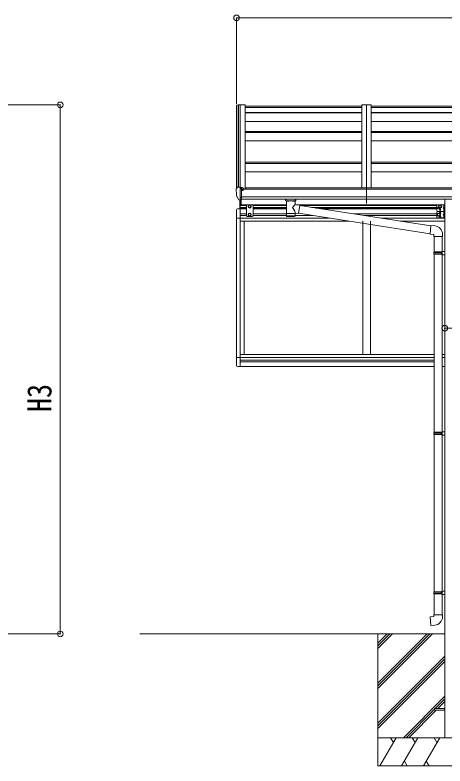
# Model space of a CAD drawing. Units: millimetres at full size, sheet at 1:30; details may follow other scales. Extents: x -8385 to 8479, y -5853 to 5787.
# Drawn here: x 31 to 2312, y -1234 to 2748 of the extents above; entities that cross this region are included whole.
import ezdxf
from ezdxf.enums import TextEntityAlignment as Align

# ---------------------------------------------------------------- set-up
doc = ezdxf.new("R2010")
doc.units = ezdxf.units.MM
doc.header["$LTSCALE"] = 30
doc.header["$PDMODE"] = 32
doc.header["$PDSIZE"] = 30
for name, color, linetype, lineweight in [('0-0_0', 7, 'Continuous', 9), ('0-1_本体', 4, 'Continuous', 9), ('0-2_部品', 7, 'Continuous', 9), ('0-8_PARTS2', 2, 'Continuous', 9), ('0-A_寸法', 6, 'Continuous', 9), ('1-1_GLASS', 4, 'Continuous', 9), ('1-2_GLASS_SEAL', 7, 'Continuous', 9)]:
    doc.layers.add(name, color=color, linetype=linetype, lineweight=lineweight)
doc.styles.add('ＭＳ ゴシック', font='')
doc.styles.get('ＭＳ ゴシック').set_extended_font_data('MS Gothic')

msp = doc.modelspace()

# ---------------------------------------------------------------- linework, layer by layer
at = {"layer": '0-0_0'}
for p, q in [((694.04, -534.06), (2311.31, -534.06)), ((1956.51, -534.06), (1956.51, -1234.06)), ((1956.51, -794.79), (2217.24, -534.06)), ((1956.51, -808.93), (2231.38, -534.06)), ((1956.51, -823.07), (2245.53, -534.06)), ((1956.51, -610.94), (2033.39, -534.06)), ((1956.51, -596.8), (2019.25, -534.06)), ((1956.51, -582.66), (2005.11, -534.06)), ((1956.51, -1006.92), (2311.31, -652.12)), ((1956.51, -1021.06), (2311.31, -666.26)), ((1956.51, -1035.2), (2311.31, -680.4)), ((2091.5, -1084.06), (2311.31, -864.25)), ((2260.16, -929.55), (2311.31, -878.39)), ((2274.3, -929.55), (2311.31, -892.54)), ((2105.65, -1084.06), (2256.51, -933.19)), ((2119.79, -1084.06), (2265.3, -938.55)), ((2756.51, -1084.06), (1956.51, -1084.06)), ((1966.8, -1234.06), (2053.4, -1084.06)), ((2038.4, -1110.04), (2023.4, -1084.06)), ((2082.27, -1234.06), (2168.87, -1084.06)), ((2153.87, -1110.04), (2138.87, -1084.06)), ((2197.74, -1234.06), (2284.34, -1084.06)), ((2269.34, -1110.04), (2254.34, -1084.06)), ((1956.51, -1234.06), (2756.51, -1234.06)), ((2097.27, -1208.08), (2112.27, -1234.06)), ((2212.74, -1208.08), (2227.74, -1234.06))]:
    msp.add_line(p, q, dxfattribs=at)
at = {"layer": '0-1_本体'}
for p, q in [((1206.52, 2269.84), (1206.51, 1828.79)), ((1207.46, 2270.73), (1215.29, 2271.14)), ((1215.51, 2271.06), (1215.51, 1835.33)), ((1215.59, 2270.94), (1216.21, 2269.32)), ((1251.51, 2271.15), (1251.51, 1825.15)), ((1871.51, 2271.15), (1871.51, 1831.86)), ((1921.51, 2271.15), (1871.51, 2271.15)), ((1921.51, 2271.15), (1921.51, 1831.86)), ((1871.31, 2265.07), (1251.31, 2265.07)), ((1251.51, 2258.15), (1871.51, 2258.15)), ((1251.51, 2231.43), (1871.51, 2231.43)), ((1921.51, 2258.15), (2541.51, 2258.15)), ((1921.51, 2231.43), (2541.51, 2231.43)), ((1251.51, 2228.85), (1871.51, 2228.85)), ((1921.51, 2228.85), (2541.51, 2228.85)), ((1251.51, 2184.12), (1871.51, 2184.12)), ((1921.51, 2184.12), (2541.51, 2184.12)), ((1251.51, 2130.38), (1871.51, 2130.38)), ((1251.51, 2124.82), (1871.51, 2124.82)), ((1921.51, 2130.38), (2541.51, 2130.38)), ((1921.51, 2124.82), (2541.51, 2124.82)), ((1251.51, 2080.82), (1871.51, 2080.82)), ((1921.51, 2080.82), (2541.51, 2080.82)), ((1251.51, 1966.73), (1871.51, 1966.73)), ((1251.51, 1959.93), (1871.51, 1959.93)), ((1921.51, 1966.73), (2541.51, 1966.73)), ((1921.51, 1959.93), (2541.51, 1959.93)), ((1251.51, 1916.38), (1871.51, 1916.38)), ((1921.51, 1916.38), (2541.51, 1916.38)), ((1256.51, 1825.15), (1256.51, 1831.86)), ((6556.51, 1831.86), (1256.51, 1831.86)), ((6580.01, 1825.15), (1233.01, 1825.15)), ((1233.01, 1783.93), (6580.01, 1783.93)), ((6580.01, 1772.08), (1233.01, 1772.15)), ((2311.31, 1771.99), (2311.31, -1084.09))]:
    msp.add_line(p, q, dxfattribs=at)
msp.add_lwpolyline([(1216.21, 1835.33), (1216.21, 2271.15), (1251.51, 2271.15)], dxfattribs=at)
msp.add_circle((1240.49, 1820.41), 3, dxfattribs=at)
for centre, radius, start, end in [((1207.51, 2269.73), 1, 93, 173.32986), ((1215.31, 2270.84), 0.301, 21.06327, 92.86679)]:
    msp.add_arc(centre, radius, start, end, dxfattribs=at)
at = {"layer": '0-2_部品'}
for p, q in [((2541.31, 2265.07), (1921.31, 2265.07)), ((1211.22, 1834.77), (1207.16, 1828.97)), ((1226.31, 1766.84), (1226.31, 1835.34)), ((1227.81, 1834.42), (1226.31, 1834.42)), ((1227.81, 1834.42), (1227.81, 1828.25)), ((1237.49, 1832.93), (1227.81, 1833.65)), ((1238.31, 1830.61), (1238.31, 1832.51)), ((1204.31, 1825.97), (1204.31, 1825.34)), ((1232.81, 1825.61), (1226.31, 1826.01)), ((1227.81, 1830.66), (1241.81, 1830.6)), ((1237.29, 1820.42), (1237.81, 1820.42)), ((1237.81, 1820.42), (1238.11, 1820.42)), ((1242.81, 1829.49), (1242.81, 1825.16)), ((1218.69, 1768.65), (1208.94, 1784.03)), ((1224.81, 1766.93), (1221.1, 1767.16)), ((1224.81, 1766.93), (1226.31, 1766.84)), ((1226.31, 1769.04), (1226.81, 1769.04)), ((1226.81, 1769.04), (1227.31, 1770.04)), ((1232.81, 1770.04), (1227.31, 1770.04)), ((1466.81, 1765.84), (1466.81, 1771.95)), ((1470.91, 1761.33), (1470.89, 1681.04)), ((1516.71, 1743.76), (1516.71, 1761.35)), ((1520.81, 1765.84), (1520.81, 1771.95)), ((1541.93, 1739.85), (1516.71, 1743.77)), ((1541.93, 1739.85), (1534.91, 1694.6)), ((2237.04, 1629.95), (1541.62, 1737.84)), ((1516.73, 1681.04), (1516.71, 1697.67)), ((1516.71, 1697.42), (1534.91, 1694.6)), ((2233.37, 1588.02), (1535.18, 1696.34)), ((2258.03, 1629.89), (2237.2, 1631.72)), ((2253.11, 1574.15), (2299.11, 1574.15)), ((2255.11, 1574.15), (2255.11, 1491.49)), ((2297.11, 1574.15), (2297.11, 1494.05)), ((2299.11, 1574.15), (2299.11, 1585.06)), ((2253.11, 1489.49), (2254.11, 1491.49)), ((2253.11, 1489.49), (2297.11, 1489.49)), ((2253.11, 1489.49), (2253.11, 1481.49)), ((2253.11, 1481.49), (2297.11, 1481.49)), ((2253.11, 1481.49), (2254.11, 1479.49)), ((2254.11, 1491.49), (2297.11, 1491.49)), ((2254.11, 1479.49), (2297.11, 1479.49)), ((2255.11, 1479.49), (2255.11, 535.3)), ((2292.64, 1489.49), (2292.21, 1491.49)), ((2295.11, 1493.99), (2311.11, 1494.46)), ((2295.11, 1491.99), (2295.11, 1493.99)), ((2295.11, 1491.99), (2297.11, 1491.99)), ((2295.11, 1476.99), (2295.11, 1478.99)), ((2295.11, 1476.99), (2311.11, 1476.52)), ((2297.11, 1476.93), (2297.11, 537.86)), ((2311.11, 1494.46), (2311.11, 1476.52)), ((2253.11, 533.3), (2254.11, 535.3)), ((2253.11, 533.3), (2297.11, 533.3)), ((2253.11, 533.3), (2253.11, 525.3)), ((2253.11, 525.3), (2297.11, 525.3)), ((2253.11, 525.3), (2254.11, 523.3)), ((2254.11, 535.3), (2297.11, 535.3)), ((2254.11, 523.3), (2297.11, 523.3)), ((2255.11, 523.3), (2255.11, -309.86)), ((2292.64, 533.3), (2292.21, 535.3)), ((2295.11, 537.8), (2311.11, 538.27)), ((2295.11, 535.8), (2295.11, 537.8)), ((2295.11, 535.8), (2297.11, 535.8)), ((2295.11, 520.8), (2295.11, 522.8)), ((2295.11, 520.8), (2311.11, 520.33)), ((2297.11, 520.74), (2297.11, -307.3)), ((2311.11, 538.27), (2311.11, 520.33)), ((2253.11, -311.86), (2254.11, -309.86)), ((2253.11, -311.86), (2297.11, -311.86)), ((2253.11, -311.86), (2253.11, -319.86)), ((2254.11, -309.86), (2297.11, -309.86)), ((2292.64, -311.86), (2292.21, -309.86)), ((2295.11, -307.36), (2311.11, -306.89)), ((2295.11, -309.36), (2295.11, -307.36)), ((2295.11, -309.36), (2297.11, -309.36)), ((2311.11, -306.89), (2311.11, -324.83)), ((2253.11, -319.86), (2297.11, -319.86)), ((2253.11, -319.86), (2254.11, -321.86)), ((2254.11, -321.86), (2297.11, -321.86)), ((2255.11, -321.86), (2255.11, -431.86)), ((2295.11, -324.36), (2295.11, -322.36)), ((2295.11, -324.36), (2311.11, -324.83)), ((2297.11, -324.42), (2297.11, -431.86)), ((2253.11, -431.86), (2299.11, -431.86)), ((2253.11, -441.86), (2253.11, -431.86)), ((2299.11, -431.86), (2299.11, -442.77))]:
    msp.add_line(p, q, dxfattribs=at)
at = {"layer": '0-2_部品', "color": 4}
for p, q in [((2256.31, -929.55), (2256.31, -938.55)), ((2256.31, -929.55), (2311.31, -929.55)), ((2256.31, -938.55), (2311.31, -938.55))]:
    msp.add_line(p, q, dxfattribs=at)
at = {"layer": '0-2_部品'}
for points in [[(1226.31, 1835.34), (1214.31, 1835.34), (1211.98, 1835.2)], [(1237.49, 1832.93), (1237.65, 1832.91), (1237.81, 1832.88), (1237.96, 1832.83), (1238.08, 1832.78), (1238.18, 1832.72), (1238.25, 1832.65), (1238.3, 1832.58), (1238.31, 1832.51)], [(1232.81, 1770.04), (1232.81, 1828.25), (1227.81, 1828.25)], [(1238.11, 1821.61), (1238.11, 1820.42), (1242.81, 1820.42)], [(1242.81, 1822.04), (1242.81, 1820.42), (1243.29, 1820.42)], [(1226.31, 1780.73), (1229.47, 1781.14), (1232.81, 1781.57)], [(1466.85, 1765.78), (1466.82, 1766.13), (1467.07, 1767.09), (1467.59, 1767.97), (1468.4, 1768.81), (1469.51, 1769.61), (1470.91, 1770.34)], [(1466.85, 1765.89), (1466.82, 1765.54), (1467.07, 1764.58), (1467.59, 1763.7), (1468.4, 1762.86), (1469.51, 1762.06), (1470.91, 1761.33)], [(1516.71, 1770.32), (1516.94, 1770.23), (1518.3, 1769.5), (1519.41, 1768.65), (1520.17, 1767.78), (1520.63, 1766.88), (1520.8, 1766)], [(1516.71, 1761.35), (1516.94, 1761.44), (1518.3, 1762.18), (1519.41, 1763.02), (1520.17, 1763.89), (1520.63, 1764.79), (1520.8, 1765.67)], [(2237.2, 1631.72), (2233.19, 1585.89), (2253.11, 1584.15), (2253.11, 1574.15)], [(2292.64, 1489.49), (2292.64, 1481.49), (2292.21, 1479.49)], [(2295.11, 1478.99), (2297.11, 1478.99), (2297.11, 1491.99)], [(2292.64, 533.3), (2292.64, 525.3), (2292.21, 523.3)], [(2295.11, 522.8), (2297.11, 522.8), (2297.11, 535.8)], [(2292.64, -311.86), (2292.64, -319.86), (2292.21, -321.86)], [(2295.11, -322.36), (2297.11, -322.36), (2297.11, -309.36)], [(2258.03, -487.6), (2237.2, -489.43), (2233.19, -443.6), (2253.11, -441.86)]]:
    msp.add_lwpolyline(points, dxfattribs=at)
for centre, radius, start, end in [((1212.04, 1834.2), 1, 93.5, 145), ((1207.31, 1825.97), 3, 93, 180), ((1396.8, 1825.34), 192.49, 180.0008, 192.1233), ((1240.31, 1820.42), 2.5, 151.64236, 180), ((1240.31, 1820.42), 2.5, 0, 151.64236), ((1211.54, 1785.53), 3, 191.83348, 210), ((1221.29, 1770.15), 3, 210, 266.5), ((1483.88, 1720.62), 51.38, 92.46126, 104.61963), ((1503.77, 1720.62), 51.38, 75.38037, 87.53874), ((2254.11, 1585.06), 45, 0, 85), ((2254.11, -442.77), 45, 275, 0)]:
    msp.add_arc(centre, radius, start, end, dxfattribs=at)
for centre, major_axis, ratio, start_param, end_param in [((1241.81, 1829.49), (-0.02, 1.1), 0.906239, 4.6917496, 6.2625459), ((1493.81, 1760.14), (-22.91, -0.42), 0.072511, 4.711586, 6.2823824), ((1493.83, 1761.77), (-22.91, -0.42), 0.072511, 4.711586, 6.2823824), ((1493.79, 1761.77), (22.92, -0.42), 0.07247, 0.0008089, 1.5716053), ((1493.79, 1760.14), (22.92, -0.42), 0.07247, 0.0008089, 1.5716053), ((1504.81, 1765.84), (16, 0), 0.361356, 0, 0.0194874), ((1504.81, 1765.84), (16, 0), 0.361356, 6.2636979, 6.2831853), ((1493.81, 1724.21), (-22.81, 26.62), 0.234429, 3.1563334, 4.5976381), ((1496.36, 1721.57), (20.32, 22.25), 0.045535, 4.9756507, 6.2441899), ((1493.81, 1681.04), (22.92, 0), 0.101955, 6.2829723, 9.4248207), ((1493.81, 1681.04), (22.92, 0), 0.101955, 3.1415499, 6.2833984), ((1493.81, 1693.48), (22.91, 0), 0.122865, 6.2831853, 9.424778)]:
    msp.add_ellipse(centre, major_axis=major_axis, ratio=ratio, start_param=start_param, end_param=end_param, dxfattribs=at)
at = {"layer": '0-8_PARTS2'}
for p, q in [((1226.51, 2268.02), (1226.51, 1748.73)), ((1896.51, 2268.02), (1896.51, 1748.73))]:
    msp.add_line(p, q, dxfattribs=at)
at = {"layer": '0-A_寸法'}
for p, q in [((1206.52, 2732.85), (1206.52, 2277.28)), ((1206.52, 2732.85), (6606.51, 2732.85)), ((271.44, 2271.16), (-1034.99, 2271.16)), ((271.44, -534.05), (271.44, 2271.16)), ((2311.31, 1087.2), (2401.71, 1087.2)), ((271.44, -534.05), (-334.54, -534.05))]:
    msp.add_line(p, q, dxfattribs=at)
for p in [(1206.52, 2732.85), (271.44, 2271.16), (2311.31, 1087.2), (271.44, -534.05)]:
    msp.add_point(p, dxfattribs=at)
at = {"layer": '1-1_GLASS'}
for p, q in [((1226.31, 1740.54), (1261.81, 1740.54)), ((1226.31, 1737.04), (1258.81, 1737.04)), ((1226.31, 1728.04), (1258.81, 1728.04)), ((1226.31, 1724.54), (1258.81, 1724.54)), ((1226.31, 1720.24), (1226.31, 1520.04)), ((1258.81, 1719.54), (1226.31, 1719.54)), ((1290.81, 1740.54), (1470.91, 1740.54)), ((1293.81, 1737.04), (1470.91, 1737.04)), ((1293.81, 1728.04), (1470.91, 1728.04)), ((1293.81, 1724.54), (1470.91, 1724.54)), ((1470.91, 1719.54), (1293.81, 1719.54)), ((1524.21, 1740.54), (2271.31, 1740.54)), ((1546.77, 1737.04), (2269.34, 1737.04)), ((1604.78, 1728.04), (2269.31, 1728.04)), ((1627.34, 1724.54), (2269.31, 1724.54)), ((2208.59, 1719.54), (1659.57, 1719.54)), ((2269.31, 1719.54), (2208.59, 1719.54)), ((1226.31, 1693.54), (1258.81, 1693.54)), ((1226.31, 1684.54), (1258.81, 1684.54)), ((1293.81, 1693.54), (1470.9, 1693.54)), ((1293.81, 1684.54), (1470.9, 1684.54)), ((1516.73, 1684.54), (1611.21, 1684.54)), ((1827.16, 1693.54), (2269.31, 1693.54)), ((1885.18, 1684.54), (2269.31, 1684.54)), ((1206.31, 1670.84), (1206.31, 1569.24)), ((1206.31, 1655.04), (1206.31, 932.24)), ((1698.23, 1671.04), (1226.31, 1671.04)), ((1801.36, 1655.04), (1226.31, 1655.04)), ((1226.31, 1655.04), (1226.31, 883.04)), ((1246.31, 1655.04), (1246.31, 1585.04)), ((1246.31, 1655.04), (1246.31, 948.04)), ((1876.51, 1655.04), (1876.51, 1585.04)), ((1876.51, 1655.04), (1876.51, 948.04)), ((1916.51, 1655.04), (1916.51, 1585.04)), ((1916.51, 1655.04), (1916.51, 948.04)), ((1972.2, 1671.04), (2311.31, 1671.04)), ((2311.31, 1655.04), (2075.33, 1655.04)), ((1226.31, 948.04), (2255.31, 948.04)), ((1226.31, 932.04), (2253.31, 932.04)), ((1226.31, 918.54), (2255.31, 918.54)), ((2297.51, 948.04), (2311.51, 948.04)), ((2297.51, 932.04), (2311.51, 932.04)), ((1226.31, 909.54), (2255.31, 909.54)), ((1226.31, 883.54), (2255.31, 883.54)), ((2297.51, 883.54), (2311.51, 883.54))]:
    msp.add_line(p, q, dxfattribs=at)
at = {"layer": '1-2_GLASS_SEAL'}
for p, q in [((1224.81, 1720.33), (1224.81, 1766.93)), ((1226.31, 1720.33), (1226.31, 1766.84)), ((1231.81, 1740.84), (1231.81, 1770.04)), ((1205.81, 1714.04), (1205.81, 1671.14)), ((1226.31, 1720.34), (1211.02, 1719.54)), ((1262.81, 1741.84), (1258.81, 1737.84)), ((1258.81, 1737.84), (1258.81, 1684.34)), ((1289.81, 1741.84), (1262.81, 1741.84)), ((1289.81, 1741.84), (1293.81, 1737.84)), ((1293.81, 1684.34), (1293.81, 1737.84)), ((2269.31, 1736.84), (2269.31, 1711.84)), ((2274.31, 1741.84), (2311.31, 1741.84)), ((2308.81, 1724.34), (2301.81, 1724.34)), ((2308.31, 1737.34), (2307.51, 1737.2)), ((2308.31, 1729.34), (2307.51, 1729.48)), ((2308.31, 1719.34), (2307.51, 1719.2)), ((2308.31, 1729.34), (2308.81, 1729.43)), ((2308.81, 1741.84), (2308.81, 1706.84)), ((2311.31, 1741.84), (2311.31, 1706.84)), ((1262.81, 1680.34), (1258.81, 1684.34)), ((1289.81, 1680.34), (1262.81, 1680.34)), ((1276.31, 1696.84), (1269.81, 1693.09)), ((1269.81, 1693.09), (1269.81, 1685.59)), ((1269.81, 1685.59), (1276.31, 1681.83)), ((1282.81, 1693.09), (1276.31, 1696.84)), ((1276.31, 1681.83), (1282.81, 1685.59)), ((1282.81, 1685.59), (1282.81, 1693.09)), ((1289.81, 1680.34), (1293.81, 1684.34)), ((2269.31, 1701.84), (2269.31, 1676.84)), ((2274.31, 1706.84), (2311.31, 1706.84)), ((2274.31, 1706.84), (2311.31, 1706.84)), ((2308.81, 1689.34), (2301.81, 1689.34)), ((2308.31, 1711.34), (2307.51, 1711.48)), ((2308.31, 1702.34), (2307.51, 1702.2)), ((2308.31, 1694.34), (2307.51, 1694.48)), ((2308.31, 1684.34), (2307.51, 1684.2)), ((2308.31, 1676.34), (2307.51, 1676.48)), ((2308.31, 1711.34), (2308.81, 1711.43)), ((2308.31, 1694.34), (2308.81, 1694.43)), ((2308.31, 1676.34), (2308.81, 1676.43)), ((2308.81, 1706.84), (2308.81, 1671.84)), ((2311.31, 1706.84), (2311.31, 1671.84)), ((1226.31, 1671.14), (1205.81, 1671.14)), ((2274.31, 1671.84), (2311.31, 1671.84)), ((1226.31, 932.53), (1205.81, 932.53)), ((1205.81, 889.63), (1205.81, 932.53)), ((1226.31, 883.33), (1211.02, 884.13))]:
    msp.add_line(p, q, dxfattribs=at)
for points in [[(1269.81, 1736.59), (1276.31, 1740.34), (1282.81, 1736.59)], [(1282.81, 1736.59), (1282.81, 1729.09), (1276.31, 1725.33), (1269.81, 1729.09), (1269.81, 1736.59)], [(2308.81, 1729.34), (2301.81, 1724.34), (2308.81, 1719.34)], [(2309.2, 1733.34), (2308.57, 1734.53), (2306.33, 1735.64)], [(2309.2, 1733.34), (2308.57, 1732.15), (2306.33, 1731.04)], [(2309.2, 1715.34), (2308.57, 1716.53), (2306.33, 1717.64)], [(2309.2, 1715.34), (2308.57, 1714.15), (2306.33, 1713.04)], [(2308.31, 1729.34), (2308.31, 1737.34), (2308.81, 1737.25), (2308.81, 1729.43)], [(2308.31, 1711.34), (2308.31, 1719.34), (2308.81, 1719.25), (2308.81, 1711.43)], [(2308.81, 1694.34), (2301.81, 1689.34), (2308.81, 1684.34)], [(2309.2, 1698.34), (2308.57, 1699.53), (2306.33, 1700.64)], [(2309.2, 1698.34), (2308.57, 1697.15), (2306.33, 1696.04)], [(2309.2, 1680.34), (2308.57, 1681.53), (2306.33, 1682.64)], [(2309.2, 1680.34), (2308.57, 1679.15), (2306.33, 1678.04)], [(2308.31, 1694.34), (2308.31, 1702.34), (2308.81, 1702.25), (2308.81, 1694.43)], [(2308.31, 1676.34), (2308.31, 1684.34), (2308.81, 1684.25), (2308.81, 1676.43)]]:
    msp.add_lwpolyline(points, dxfattribs=at)
for points in [[(2286.31, 1725.33), (2292.81, 1729.09), (2292.81, 1736.59), (2286.31, 1740.34), (2279.81, 1736.59), (2279.81, 1729.09)], [(2279.31, 1681.83), (2285.81, 1685.59), (2285.81, 1693.09), (2279.31, 1696.84), (2272.81, 1693.09), (2272.81, 1685.59)]]:
    msp.add_lwpolyline(points, close=True, dxfattribs=at)
for centre, radius in [((1276.31, 1732.84), 8.5), ((1276.31, 1732.84), 7.5), ((1276.31, 1732.84), 6.5), ((2286.31, 1732.84), 8.5), ((2286.31, 1732.84), 7.5), ((2286.31, 1732.84), 6.5), ((2286.31, 1715.84), 4.25), ((1276.31, 1689.34), 8.5), ((1276.31, 1689.34), 7.5), ((1276.31, 1689.34), 6.5), ((2279.31, 1689.34), 8.5), ((2279.31, 1689.34), 7.5), ((2279.31, 1689.34), 6.5)]:
    msp.add_circle(centre, radius, dxfattribs=at)
for centre, radius, start, end in [((1211.31, 1714.04), 5.5, 93, 180), ((2274.31, 1736.84), 5, 90, 180), ((2279.31, 1724.34), 4.25, 94.76077, 6.29431), ((2312.41, 1733.34), 6.5, 147.94412, 212.05588), ((2312.41, 1715.34), 6.5, 147.94412, 212.05588), ((2307.67, 1736.31), 0.9, 100, 147.94412), ((2307.67, 1730.37), 0.9, 212.05588, 260), ((2307.67, 1718.31), 0.9, 100, 147.94412), ((2274.31, 1711.84), 5, 180, 270), ((2274.31, 1701.84), 5, 90, 180), ((2274.31, 1676.84), 5, 180, 270), ((2286.31, 1697.84), 4.25, 274.76077, 186.29431), ((2286.31, 1680.84), 4.25, 173.70569, 85.23923), ((2312.41, 1698.34), 6.5, 147.94412, 212.05588), ((2312.41, 1680.34), 6.5, 147.94412, 212.05588), ((2307.67, 1712.37), 0.9, 212.05588, 260), ((2307.67, 1701.31), 0.9, 100, 147.94412), ((2307.67, 1695.37), 0.9, 212.05588, 260), ((2307.67, 1683.31), 0.9, 100, 147.94412), ((2307.67, 1677.37), 0.9, 212.05588, 260), ((1211.31, 889.63), 5.5, 180, 267)]:
    msp.add_arc(centre, radius, start, end, dxfattribs=at)

# ---------------------------------------------------------------- texts
at = {"layer": '0-A_寸法', "color": 7, "style": 'ＭＳ ゴシック', "width": 0.85}
msp.add_text('H3', height=129, rotation=90, dxfattribs=at).set_placement((263.44, 642.55), align=Align.BOTTOM_LEFT)

doc.saveas('drawing.dxf')
